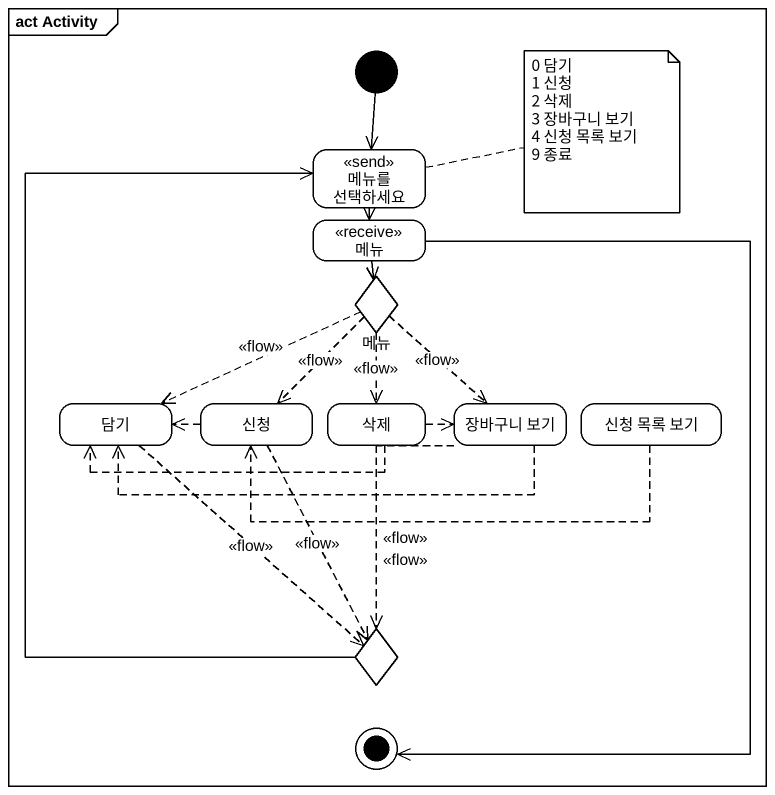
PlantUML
@startuml
mainframe act Activity
hide empty description
state "메뉴를 선택하세요" as 메뉴를_선택하세요 <<send>>
state 메뉴 <<receive>>
state "메뉴" as 메뉴_2 <<choice>>
state 담기
state 신청
state 삭제
state "장바구니 보기" as 장바구니_보기
state "신청 목록 보기" as 신청_목록_보기
state choice1 <<choice>>
[*] --> 메뉴를_선택하세요
메뉴를_선택하세요 --> 메뉴
메뉴 --> 메뉴_2
메뉴_2 -left[dashed]-> 담기 : <<flow>>
메뉴_2 -[dashed]-> 신청 : <<flow>>
메뉴_2 -[dashed]-> 삭제 : <<flow>>
메뉴_2 -[dashed]-> 장바구니_보기 : <<flow>>
담기 -[dashed]-> choice1 : <<flow>>
신청 -left[dashed]-> 담기
신청 -[dashed]-> choice1 : <<flow>>
삭제 -left[dashed]-> 담기
삭제 -right[dashed]-> 장바구니_보기
삭제 -[dashed]-> choice1 : <<flow>>
장바구니_보기 -left[dashed]-> 담기
장바구니_보기 -[dashed]-> choice1 : <<flow>>
신청_목록_보기 -left[dashed]-> 신청
choice1 -up-> 메뉴를_선택하세요
메뉴 --> [*]
note right of 메뉴를_선택하세요
  0 담기
  1 신청
  2 삭제
  3 장바구니 보기
  4 신청 목록 보기
  9 종료
end note
@enduml
